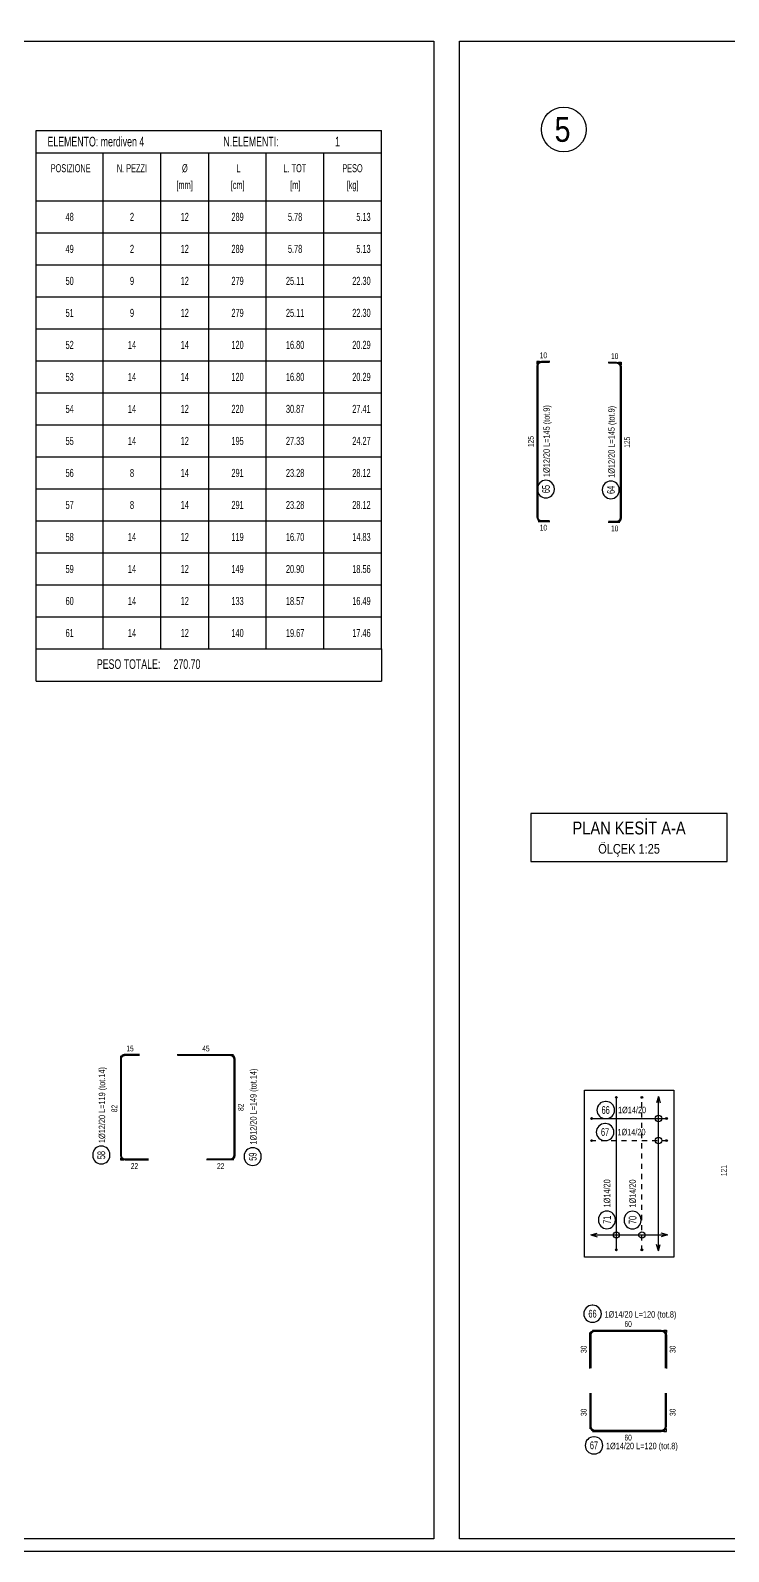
# Model space of a CAD drawing. Header units: metres. Extents: x 419734 to 420376, y 4564732 to 4565123.
# Drawn here: x 419857.15 to 419870.79, y 4564732.46 to 4564762.16 of the extents above; entities that cross this region are included whole.
import ezdxf
from ezdxf.enums import TextEntityAlignment as Align

# ---------------------------------------------------------------- set-up
doc = ezdxf.new("R2010")
doc.units = ezdxf.units.M
for name, pattern in [('CONTINUA', [0]), ('HIDDEN', [0.5, 0.3, -0.2]), ('PUNTEGGIATA2', [0.125, 0, -0.125])]:
    doc.linetypes.add(name, pattern=pattern)
for name, color, linetype in [("07-ENTITA' COPRENTE", 7, 'Continuous'), ('07-TITOLI', 4, 'CONTINUA'), ('07_Ferri', 7, 'Continuous'), ('07_Richiami', 7, 'Continuous'), ('07_Serie Barre', 7, 'Continuous'), ('07_TabellaFerri', 7, 'Continuous'), ('SW_MAGRONE', 2, 'Continuous'), ('SW_SOTTILE_02', 1, 'Continuous'), ('SW_TESTI', 2, 'Continuous'), ('SW_TXT_TESTI', 1, 'Continuous')]:
    doc.layers.add(name, color=color, linetype=linetype)
doc.layers.add('07_Poligonale', color=8, linetype='Continuous', plot=False)
doc.styles.add('ACA_1', font='ARIALN.TTF')
doc.styles.add('ACA_2', font='romans.shx', dxfattribs={"width": 0.8})
doc.styles.add('ITALFERR', font='romans.shx', dxfattribs={"width": 0.8})
doc.styles.add('SWS', font='ARIALN.TTF')

# ---------------------------------------------------------------- blocks, each defined once
blk = doc.blocks.new('*U1786')
at = {"layer": 'SW_TESTI', "color": 3, "style": 'ITALFERR', "width": 0.8}
for tag, p in [('EVENTUALE_1', (0, -0.6)), ('EVENTUALE_2', (0, -1.25))]:
    blk.add_attdef(tag, text='', height=0.3, dxfattribs=at).set_placement(p, align=Align.CENTER)
at = {"layer": 'SW_TESTI', "color": 2, "style": 'ITALFERR', "width": 0.8}
blk.add_attdef('EVENTUALE_3', text='', height=0.3, dxfattribs=at).set_placement((0, -1.9), align=Align.CENTER)
at = {"color": 255}
blk.add_wipeout([(-3.072, 1.5), (-3.072, 0), (3.072, 0), (3.072, 1.5)], dxfattribs=at).dxf.layer = "07-ENTITA' COPRENTE"
at = {"layer": 'SW_SOTTILE_02', "ltscale": 0.02}
blk.add_lwpolyline([(-3.072, 0), (3.072, 0), (3.072, 1.5), (-3.072, 1.5)], close=True, dxfattribs=at)
at = {"layer": 'SW_TESTI', "color": 3, "style": 'ITALFERR', "width": 0.8}
blk.add_attdef('TITOLO', text='', height=0.4, dxfattribs=at).set_placement((0, 0.85), align=Align.CENTER)
at = {"layer": 'SW_TESTI', "color": 2, "style": 'ITALFERR', "width": 0.8}
blk.add_attdef('SCALA', text='', height=0.3, dxfattribs=at).set_placement((0, 0.25), align=Align.CENTER)
blk = doc.blocks.new('STC_TCA_07148109001130212000102', base_point=(218.338, -197.665))
at = {"color": 0}
blk.add_lwpolyline([(218.271, -197.667, 1), (218.405, -197.667), (218.405, -197.662, 1), (218.271, -197.662), (218.271, -197.667)], format="xyb", dxfattribs=at)
blk = doc.blocks.new('STC_TCA_07148100130212000102', base_point=(11.118, 11.282))
at = {"color": 0}
blk.add_lwpolyline([(11.116, 11.348, 1), (11.116, 11.215), (11.121, 11.215, 1), (11.121, 11.348), (11.116, 11.348)], format="xyb", dxfattribs=at)
blk = doc.blocks.new('aca_tondino_serie_barre_1400147')
h = blk.add_hatch(color=7)
edge = h.paths.add_edge_path(flags=0)
edge.add_arc((0, 0), 0.007, 0, 360)
at = {"color": 0, "linetype": 'Continuous', "ltscale": 0.025}
blk.add_circle((0, 0), 0.007, dxfattribs=at)
blk = doc.blocks.new('aca_arrow2')
at = {"color": 0}
for q in [(-1.1, 0.32), (-1.1, -0.32)]:
    blk.add_line((0, 0), q, dxfattribs=at)
blk = doc.blocks.new('STC_TCA_07148109000130212000102', base_point=(15.756, 7.48))
at = {"color": 0}
blk.add_lwpolyline([(15.689, 7.477, 1), (15.822, 7.477), (15.822, 7.482, 1), (15.689, 7.482), (15.689, 7.477)], format="xyb", dxfattribs=at)
blk = doc.blocks.new('aca_distinta_ferri_top_no_titolo_nocode_noshape')
at = {"color": 0}
for p, q in [((0, -22), (0, 0)), ((0, 0), (108, 0)), ((108, -22), (108, 0)), ((0, -7), (108, -7)), ((21, -22), (21, -7)), ((39, -22), (39, -7)), ((54, -22), (54, -7)), ((72, -22), (72, -7)), ((90, -22), (90, -7)), ((0, -22), (108, -22))]:
    blk.add_line(p, q, dxfattribs=at)
at = {"style": 'ACA_2'}
for tag, p in [('ELEMENTO', (3.56, -3.5)), ('NUMEROE', (58.57, -3.5)), ('NELEM', (93.49, -3.5))]:
    blk.add_attdef(tag, text='', height=3, dxfattribs=at).set_placement(p, align=Align.MIDDLE_LEFT)
at = {"style": 'ACA_2', "flags": 8}
for tag, p in [('POSIZIONE', (10.82, -11.8)), ('N. PEZZI', (29.97, -11.8)), ('D', (46.52, -11.8)), ('L', (63.28, -11.8)), ('L. TOT', (80.93, -11.8)), ('PESO', (98.94, -11.8)), ('[mm]', (46.44, -17.04)), ('[cm]', (63.03, -17.04)), ('[m]', (81.08, -17.04)), ('[kg]', (98.99, -17.04))]:
    blk.add_attdef(tag, text='', height=2.5, dxfattribs=at).set_placement(p, align=Align.MIDDLE_CENTER)
blk = doc.blocks.new('aca_distinta_ferri_riga_nocode_noshape')
at = {"color": 0}
for p, q in [((0, -10), (0, 0)), ((21, -10), (21, 0)), ((39, -10), (39, 0)), ((54, -10), (54, 0)), ((72, -10), (72, 0)), ((90, -10), (90, 0)), ((108, -10), (108, 0)), ((0, -10), (108, -10))]:
    blk.add_line(p, q, dxfattribs=at)
at = {"style": 'ACA_1'}
for tag, p in [('POS', (10.5, -5)), ('NUM', (30, -5)), ('DIAM', (46.5, -5)), ('LUN', (63, -5)), ('LTOT', (81, -5))]:
    blk.add_attdef(tag, text='', height=2.5, dxfattribs=at).set_placement(p, align=Align.MIDDLE_CENTER)
blk.add_attdef('PESO', text='', height=2.5, dxfattribs=at).set_placement((104.61, -5), align=Align.MIDDLE_RIGHT)
blk = doc.blocks.new('aca_distinta_ferri_bottom_nocode_noshape')
at = {"color": 0}
for p, q in [((0, -10), (0, 0)), ((108, 0), (108, -10)), ((0, -10), (108, -10))]:
    blk.add_line(p, q, dxfattribs=at)
at = {"style": 'ACA_2'}
for tag, p in [('ETI-PESO', (38.86, -4.72)), ('PESOTOT', (104.24, -4.72))]:
    blk.add_attdef(tag, text='', height=3, dxfattribs=at).set_placement(p, align=Align.MIDDLE_RIGHT)
blk.add_attdef('PELE', text='', height=3, dxfattribs=at).set_placement((42.97, -4.72), align=Align.MIDDLE_LEFT)

msp = doc.modelspace()

# ---------------------------------------------------------------- linework, layer by layer
msp.add_lwpolyline([(419836.5135, 4564761.94753), (419865.02798, 4564761.94753), (419865.02798, 4564732.71003), (419836.5135, 4564732.71003)], close=True)
at = {"layer": '07_Ferri', "color": 7, "flags": 128}
for points in [[(419867.29501, 4564755.69679), (419867.13501, 4564755.69679, 0.41421356), (419867.04501, 4564755.60679), (419867.04501, 4564752.66027, 0.41421356), (419867.13501, 4564752.57027), (419867.29501, 4564752.57027)], [(419868.43877, 4564755.68179), (419868.59877, 4564755.68179, -0.41421356), (419868.68877, 4564755.59179), (419868.68877, 4564752.64527, -0.41421356), (419868.59877, 4564752.55527), (419868.43877, 4564752.55527)], [(419859.27941, 4564742.16361), (419858.99441, 4564742.16361, 0.41421356), (419858.90441, 4564742.07361), (419858.90441, 4564740.19611, 0.41421356), (419858.99441, 4564740.10611), (419859.45441, 4564740.10611)], [(419860.01383, 4564742.16361), (419861.04833, 4564742.16361, -0.41421356), (419861.13833, 4564742.07361), (419861.13833, 4564740.19611, -0.41421356), (419861.04833, 4564740.10611), (419860.58833, 4564740.10611)], [(419868.0772, 4564736.0347), (419868.0772, 4564736.6797, -0.41421356), (419868.1822, 4564736.7847), (419869.4722, 4564736.7847, -0.41421356), (419869.5772, 4564736.6797), (419869.5772, 4564736.0347)], [(419868.0772, 4564735.55423), (419868.0772, 4564734.90923, 0.41421356), (419868.1822, 4564734.80423), (419869.4722, 4564734.80423, 0.41421356), (419869.5772, 4564734.90923), (419869.5772, 4564735.55423)]]:
    msp.add_lwpolyline(points, format="xyb", dxfattribs=at)
at = {"layer": '07_Ferri', "color": 7, "ltscale": 0.025, "flags": 128}
for points, const_width in [([(419867.29501, 4564755.68179), (419867.13501, 4564755.68179, 0.41421356), (419867.06001, 4564755.60679), (419867.06001, 4564752.66027, 0.41421356), (419867.13501, 4564752.58527), (419867.29501, 4564752.58527)], 0.03), ([(419868.43877, 4564755.66679), (419868.59877, 4564755.66679, -0.41421356), (419868.67377, 4564755.59179), (419868.67377, 4564752.64527, -0.41421356), (419868.59877, 4564752.57027), (419868.43877, 4564752.57027)], 0.03), ([(419859.27941, 4564742.14861), (419858.99441, 4564742.14861, 0.41421356), (419858.91941, 4564742.07361), (419858.91941, 4564740.19611, 0.41421356), (419858.99441, 4564740.12111), (419859.45441, 4564740.12111)], 0.03), ([(419860.01383, 4564742.14861), (419861.04833, 4564742.14861, -0.41421356), (419861.12333, 4564742.07361), (419861.12333, 4564740.19611, -0.41421356), (419861.04833, 4564740.12111), (419860.58833, 4564740.12111)], 0.03), ([(419868.0947, 4564736.0347), (419868.0947, 4564736.6797, -0.41421356), (419868.1822, 4564736.7672), (419869.4722, 4564736.7672, -0.41421356), (419869.5597, 4564736.6797), (419869.5597, 4564736.0347)], 0.035), ([(419868.0947, 4564735.55423), (419868.0947, 4564734.90923, 0.41421356), (419868.1822, 4564734.82173), (419869.4722, 4564734.82173, 0.41421356), (419869.5597, 4564734.90923), (419869.5597, 4564735.55423)], 0.035)]:
    msp.add_lwpolyline(points, format="xyb", dxfattribs=dict(at, const_width=const_width))
at = {"layer": '07_Poligonale', "linetype": 'PUNTEGGIATA2', "ltscale": 0.025, "flags": 128}
for points in [[(419867.29501, 4564755.69679), (419867.04501, 4564755.69679), (419867.04501, 4564752.57027), (419867.29501, 4564752.57027)], [(419868.43877, 4564755.68179), (419868.68877, 4564755.68179), (419868.68877, 4564752.55527), (419868.43877, 4564752.55527)], [(419859.27941, 4564742.16361), (419858.90441, 4564742.16361), (419858.90441, 4564740.10611), (419859.45441, 4564740.10611)], [(419860.01383, 4564742.16361), (419861.13833, 4564742.16361), (419861.13833, 4564740.10611), (419860.58833, 4564740.10611)], [(419868.0772, 4564736.0347), (419868.0772, 4564736.7847), (419869.5772, 4564736.7847), (419869.5772, 4564736.0347)], [(419868.0772, 4564735.55423), (419868.0772, 4564734.80423), (419869.5772, 4564734.80423), (419869.5772, 4564735.55423)]]:
    msp.add_lwpolyline(points, dxfattribs=at)
at = {"layer": '07_Serie Barre', "color": 3, "linetype": 'Continuous', "ltscale": 0.025}
for p, q in [((419868.59637, 4564738.33308), (419868.59637, 4564741.34558)), ((419868.09637, 4564740.91523), (419869.59637, 4564740.91523))]:
    msp.add_line(p, q, dxfattribs=at)
at = {"layer": '07_Serie Barre', "color": 3, "linetype": 'HIDDEN', "ltscale": 0.25}
for p, q in [((419869.09637, 4564738.33308), (419869.09637, 4564741.34558)), ((419868.09637, 4564740.48487), (419869.59637, 4564740.48487))]:
    msp.add_line(p, q, dxfattribs=at)
at = {"layer": '07_Serie Barre', "color": 7, "flags": 128}
for points in [[(419869.41975, 4564738.33308), (419869.41975, 4564741.34558)], [(419868.09637, 4564738.64179), (419869.59637, 4564738.64179)]]:
    msp.add_lwpolyline(points, dxfattribs=at)
at = {"layer": '07_Serie Barre', "color": 7}
for centre in [(419869.41975, 4564740.91523), (419869.41975, 4564740.48487), (419868.59637, 4564738.64179), (419869.09637, 4564738.64179)]:
    msp.add_circle(centre, 0.0625, dxfattribs=at)
at = {"layer": 'SW_MAGRONE'}
msp.add_lwpolyline([(419867.97137, 4564738.20808), (419867.97137, 4564741.47058), (419869.72137, 4564741.47058), (419869.72137, 4564738.20808)], close=True, dxfattribs=at)
at = {"layer": 'SW_TXT_TESTI', "color": 1}
msp.add_circle((419867.569, 4564760.22684), 0.4375, dxfattribs=at)

# ---------------------------------------------------------------- block references
at = {"layer": '07-TITOLI'}
ref = msp.add_blockref('*U1786', (419868.84498, 4564745.93168), dxfattribs=dict(at, xscale=0.625, yscale=0.625, zscale=0.625))
ref.add_attrib('TITOLO', 'PLAN KESİT A-A', dxfattribs={"layer": 'SW_TESTI', "color": 3, "height": 0.25, "style": 'SWS'}).set_placement((419868.84498, 4564746.46293), align=Align.CENTER)
ref.add_attrib('SCALA', 'ÖLÇEK 1:25', dxfattribs={"layer": 'SW_TESTI', "height": 0.1875, "style": 'SWS'}).set_placement((419868.84498, 4564746.08793), align=Align.CENTER)
at = {"layer": '07_Ferri', "color": 7, "xscale": 2.5, "yscale": 2.5, "zscale": 2.5}
for name, p in [('STC_TCA_07148109000130212000102', (419867.22001, 4564753.20466)), ('STC_TCA_07148109000130212000102', (419868.48877, 4564753.18966)), ('STC_TCA_07148109001130212000102', (419858.53091, 4564740.20092)), ('STC_TCA_07148109001130212000102', (419861.48997, 4564740.17084)), ('STC_TCA_07148100130212000102', (419868.13001, 4564737.10379)), ('STC_TCA_07148100130212000102', (419868.1585, 4564734.53453))]:
    msp.add_blockref(name, p, dxfattribs=at)
at = {"layer": '07_Richiami', "color": 7, "xscale": 2.5, "yscale": 2.5, "zscale": 2.5}
for name, p in [('STC_TCA_07148100130212000102', (419868.38735, 4564741.08179)), ('STC_TCA_07148100130212000102', (419868.37577, 4564740.65143)), ('STC_TCA_07148109000130212000102', (419868.41368, 4564738.93794)), ('STC_TCA_07148109000130212000102', (419868.91368, 4564738.93444))]:
    msp.add_blockref(name, p, dxfattribs=at)
at = {"layer": '07_Serie Barre', "color": 4, "xscale": 2.5, "yscale": 2.5, "zscale": 2.5}
for p in [(419868.59637, 4564741.32808), (419869.09637, 4564741.32808), (419868.59637, 4564738.35058), (419869.09637, 4564738.35058)]:
    msp.add_blockref('aca_tondino_serie_barre_1400147', p, dxfattribs=at)
at = {"layer": '07_Serie Barre', "color": 7, "xscale": 0.1125, "yscale": 0.1125, "zscale": 0.1125}
for p, rotation in [((419869.41975, 4564741.34558), 90), ((419868.09637, 4564738.64179), 180), ((419869.41975, 4564738.33308), 270)]:
    msp.add_blockref('aca_arrow2', p, dxfattribs=dict(at, rotation=rotation))
at = {"layer": '07_Serie Barre', "color": 4, "xscale": 2.5, "yscale": 2.5, "zscale": 2.5, "rotation": 270}
for p in [(419868.11387, 4564740.91523), (419869.57887, 4564740.91523), (419868.11387, 4564740.48487), (419869.57887, 4564740.48487)]:
    msp.add_blockref('aca_tondino_serie_barre_1400147', p, dxfattribs=at)
at = {"layer": '07_Serie Barre', "color": 7, "xscale": 0.1125, "yscale": 0.1125, "zscale": 0.1125}
msp.add_blockref('aca_arrow2', (419869.59637, 4564738.64179), dxfattribs=at)
at = {"layer": '07_TabellaFerri'}
ref = msp.add_blockref('aca_distinta_ferri_top_no_titolo_nocode_noshape', (419857.25594, 4564760.20756), dxfattribs=dict(at, xscale=0.0625, yscale=0.0625, zscale=0.0625))
ref.add_attrib('ELEMENTO', 'ELEMENTO: merdiven 4', dxfattribs={"color": 3, "height": 0.1875, "style": 'ACA_1', "width": 0.8}).set_placement((419857.47864, 4564759.98881), align=Align.MIDDLE_LEFT)
ref.add_attrib('NUMEROE', 'N.ELEMENTI:', dxfattribs={"color": 3, "height": 0.1875, "style": 'ACA_1', "width": 0.8}).set_placement((419860.91658, 4564759.98881), align=Align.MIDDLE_LEFT)
ref.add_attrib('NELEM', '1', dxfattribs={"color": 3, "height": 0.1875, "style": 'ACA_1', "width": 0.8}).set_placement((419863.09927, 4564759.98881), align=Align.MIDDLE_LEFT)
ref.add_attrib('POSIZIONE', 'POSIZIONE', dxfattribs={"color": 3, "height": 0.15625, "style": 'ACA_1', "width": 0.8}).set_placement((419857.93217, 4564759.47003), align=Align.MIDDLE_CENTER)
ref.add_attrib('N. PEZZI', 'N. PEZZI', dxfattribs={"color": 3, "height": 0.15625, "style": 'ACA_1', "width": 0.8}).set_placement((419859.12878, 4564759.47003), align=Align.MIDDLE_CENTER)
ref.add_attrib('D', '%%c', dxfattribs={"color": 3, "height": 0.15625, "style": 'ACA_1', "width": 0.8}).set_placement((419860.16369, 4564759.47003), align=Align.MIDDLE_CENTER)
ref.add_attrib('[mm]', '[mm]', dxfattribs={"color": 3, "height": 0.15625, "style": 'ACA_1', "width": 0.8}).set_placement((419860.15814, 4564759.14281), align=Align.MIDDLE_CENTER)
ref.add_attrib('L', 'L', dxfattribs={"color": 3, "height": 0.15625, "style": 'ACA_1', "width": 0.8}).set_placement((419861.21076, 4564759.47003), align=Align.MIDDLE_CENTER)
ref.add_attrib('[cm]', '[cm]', dxfattribs={"color": 3, "height": 0.15625, "style": 'ACA_1', "width": 0.8}).set_placement((419861.19548, 4564759.14281), align=Align.MIDDLE_CENTER)
ref.add_attrib('[m]', '[m]', dxfattribs={"color": 3, "height": 0.15625, "style": 'ACA_1', "width": 0.8}).set_placement((419862.32345, 4564759.14281), align=Align.MIDDLE_CENTER)
ref.add_attrib('[kg]', '[kg]', dxfattribs={"color": 3, "height": 0.15625, "style": 'ACA_1', "width": 0.8}).set_placement((419863.44252, 4564759.14281), align=Align.MIDDLE_CENTER)
ref.add_attrib('PESO', 'PESO', dxfattribs={"color": 3, "height": 0.15625, "style": 'ACA_1', "width": 0.8}).set_placement((419863.43946, 4564759.47003), align=Align.MIDDLE_CENTER)
ref.add_attrib('L. TOT', 'L. TOT', dxfattribs={"color": 3, "height": 0.15625, "style": 'ACA_1', "width": 0.8}).set_placement((419862.31428, 4564759.47003), align=Align.MIDDLE_CENTER)
ref = msp.add_blockref('aca_distinta_ferri_riga_nocode_noshape', (419857.25594, 4564758.83256), dxfattribs=dict(at, xscale=0.0625, yscale=0.0625, zscale=0.0625))
ref.add_attrib('POS', '48', dxfattribs={"color": 2, "height": 0.15625, "style": 'ACA_1', "width": 0.8}).set_placement((419857.91219, 4564758.52006), align=Align.MIDDLE_CENTER)
ref.add_attrib('NUM', '2', dxfattribs={"color": 2, "height": 0.15625, "style": 'ACA_1', "width": 0.8}).set_placement((419859.13094, 4564758.52006), align=Align.MIDDLE_CENTER)
ref.add_attrib('DIAM', '12', dxfattribs={"color": 2, "height": 0.15625, "style": 'ACA_1', "width": 0.8}).set_placement((419860.16219, 4564758.52006), align=Align.MIDDLE_CENTER)
ref.add_attrib('LUN', '289', dxfattribs={"color": 2, "height": 0.15625, "style": 'ACA_1', "width": 0.8}).set_placement((419861.19344, 4564758.52006), align=Align.MIDDLE_CENTER)
ref.add_attrib('LTOT', '5.78', dxfattribs={"color": 2, "height": 0.15625, "style": 'ACA_1', "width": 0.8}).set_placement((419862.31844, 4564758.52006), align=Align.MIDDLE_CENTER)
ref.add_attrib('PESO', '5.13', dxfattribs={"color": 2, "height": 0.15625, "style": 'ACA_1', "width": 0.8}).set_placement((419863.79399, 4564758.52006), align=Align.MIDDLE_RIGHT)
ref = msp.add_blockref('aca_distinta_ferri_riga_nocode_noshape', (419857.25594, 4564758.20756), dxfattribs=dict(at, xscale=0.0625, yscale=0.0625, zscale=0.0625))
ref.add_attrib('POS', '49', dxfattribs={"color": 2, "height": 0.15625, "style": 'ACA_1', "width": 0.8}).set_placement((419857.91219, 4564757.89506), align=Align.MIDDLE_CENTER)
ref.add_attrib('NUM', '2', dxfattribs={"color": 2, "height": 0.15625, "style": 'ACA_1', "width": 0.8}).set_placement((419859.13094, 4564757.89506), align=Align.MIDDLE_CENTER)
ref.add_attrib('DIAM', '12', dxfattribs={"color": 2, "height": 0.15625, "style": 'ACA_1', "width": 0.8}).set_placement((419860.16219, 4564757.89506), align=Align.MIDDLE_CENTER)
ref.add_attrib('LUN', '289', dxfattribs={"color": 2, "height": 0.15625, "style": 'ACA_1', "width": 0.8}).set_placement((419861.19344, 4564757.89506), align=Align.MIDDLE_CENTER)
ref.add_attrib('LTOT', '5.78', dxfattribs={"color": 2, "height": 0.15625, "style": 'ACA_1', "width": 0.8}).set_placement((419862.31844, 4564757.89506), align=Align.MIDDLE_CENTER)
ref.add_attrib('PESO', '5.13', dxfattribs={"color": 2, "height": 0.15625, "style": 'ACA_1', "width": 0.8}).set_placement((419863.79399, 4564757.89506), align=Align.MIDDLE_RIGHT)
ref = msp.add_blockref('aca_distinta_ferri_riga_nocode_noshape', (419857.25594, 4564757.58256), dxfattribs=dict(at, xscale=0.0625, yscale=0.0625, zscale=0.0625))
ref.add_attrib('POS', '50', dxfattribs={"color": 2, "height": 0.15625, "style": 'ACA_1', "width": 0.8}).set_placement((419857.91219, 4564757.27006), align=Align.MIDDLE_CENTER)
ref.add_attrib('NUM', '9', dxfattribs={"color": 2, "height": 0.15625, "style": 'ACA_1', "width": 0.8}).set_placement((419859.13094, 4564757.27006), align=Align.MIDDLE_CENTER)
ref.add_attrib('DIAM', '12', dxfattribs={"color": 2, "height": 0.15625, "style": 'ACA_1', "width": 0.8}).set_placement((419860.16219, 4564757.27006), align=Align.MIDDLE_CENTER)
ref.add_attrib('LUN', '279', dxfattribs={"color": 2, "height": 0.15625, "style": 'ACA_1', "width": 0.8}).set_placement((419861.19344, 4564757.27006), align=Align.MIDDLE_CENTER)
ref.add_attrib('LTOT', '25.11', dxfattribs={"color": 2, "height": 0.15625, "style": 'ACA_1', "width": 0.8}).set_placement((419862.31844, 4564757.27006), align=Align.MIDDLE_CENTER)
ref.add_attrib('PESO', '22.30', dxfattribs={"color": 2, "height": 0.15625, "style": 'ACA_1', "width": 0.8}).set_placement((419863.79399, 4564757.27006), align=Align.MIDDLE_RIGHT)
ref = msp.add_blockref('aca_distinta_ferri_riga_nocode_noshape', (419857.25594, 4564756.95756), dxfattribs=dict(at, xscale=0.0625, yscale=0.0625, zscale=0.0625))
ref.add_attrib('POS', '51', dxfattribs={"color": 2, "height": 0.15625, "style": 'ACA_1', "width": 0.8}).set_placement((419857.91219, 4564756.64506), align=Align.MIDDLE_CENTER)
ref.add_attrib('NUM', '9', dxfattribs={"color": 2, "height": 0.15625, "style": 'ACA_1', "width": 0.8}).set_placement((419859.13094, 4564756.64506), align=Align.MIDDLE_CENTER)
ref.add_attrib('DIAM', '12', dxfattribs={"color": 2, "height": 0.15625, "style": 'ACA_1', "width": 0.8}).set_placement((419860.16219, 4564756.64506), align=Align.MIDDLE_CENTER)
ref.add_attrib('LUN', '279', dxfattribs={"color": 2, "height": 0.15625, "style": 'ACA_1', "width": 0.8}).set_placement((419861.19344, 4564756.64506), align=Align.MIDDLE_CENTER)
ref.add_attrib('LTOT', '25.11', dxfattribs={"color": 2, "height": 0.15625, "style": 'ACA_1', "width": 0.8}).set_placement((419862.31844, 4564756.64506), align=Align.MIDDLE_CENTER)
ref.add_attrib('PESO', '22.30', dxfattribs={"color": 2, "height": 0.15625, "style": 'ACA_1', "width": 0.8}).set_placement((419863.79399, 4564756.64506), align=Align.MIDDLE_RIGHT)
ref = msp.add_blockref('aca_distinta_ferri_riga_nocode_noshape', (419857.25594, 4564756.33256), dxfattribs=dict(at, xscale=0.0625, yscale=0.0625, zscale=0.0625))
ref.add_attrib('POS', '52', dxfattribs={"color": 2, "height": 0.15625, "style": 'ACA_1', "width": 0.8}).set_placement((419857.91219, 4564756.02006), align=Align.MIDDLE_CENTER)
ref.add_attrib('NUM', '14', dxfattribs={"color": 2, "height": 0.15625, "style": 'ACA_1', "width": 0.8}).set_placement((419859.13094, 4564756.02006), align=Align.MIDDLE_CENTER)
ref.add_attrib('DIAM', '14', dxfattribs={"color": 2, "height": 0.15625, "style": 'ACA_1', "width": 0.8}).set_placement((419860.16219, 4564756.02006), align=Align.MIDDLE_CENTER)
ref.add_attrib('LUN', '120', dxfattribs={"color": 2, "height": 0.15625, "style": 'ACA_1', "width": 0.8}).set_placement((419861.19344, 4564756.02006), align=Align.MIDDLE_CENTER)
ref.add_attrib('LTOT', '16.80', dxfattribs={"color": 2, "height": 0.15625, "style": 'ACA_1', "width": 0.8}).set_placement((419862.31844, 4564756.02006), align=Align.MIDDLE_CENTER)
ref.add_attrib('PESO', '20.29', dxfattribs={"color": 2, "height": 0.15625, "style": 'ACA_1', "width": 0.8}).set_placement((419863.79399, 4564756.02006), align=Align.MIDDLE_RIGHT)
ref = msp.add_blockref('aca_distinta_ferri_riga_nocode_noshape', (419857.25594, 4564755.70756), dxfattribs=dict(at, xscale=0.0625, yscale=0.0625, zscale=0.0625))
ref.add_attrib('POS', '53', dxfattribs={"color": 2, "height": 0.15625, "style": 'ACA_1', "width": 0.8}).set_placement((419857.91219, 4564755.39506), align=Align.MIDDLE_CENTER)
ref.add_attrib('NUM', '14', dxfattribs={"color": 2, "height": 0.15625, "style": 'ACA_1', "width": 0.8}).set_placement((419859.13094, 4564755.39506), align=Align.MIDDLE_CENTER)
ref.add_attrib('DIAM', '14', dxfattribs={"color": 2, "height": 0.15625, "style": 'ACA_1', "width": 0.8}).set_placement((419860.16219, 4564755.39506), align=Align.MIDDLE_CENTER)
ref.add_attrib('LUN', '120', dxfattribs={"color": 2, "height": 0.15625, "style": 'ACA_1', "width": 0.8}).set_placement((419861.19344, 4564755.39506), align=Align.MIDDLE_CENTER)
ref.add_attrib('LTOT', '16.80', dxfattribs={"color": 2, "height": 0.15625, "style": 'ACA_1', "width": 0.8}).set_placement((419862.31844, 4564755.39506), align=Align.MIDDLE_CENTER)
ref.add_attrib('PESO', '20.29', dxfattribs={"color": 2, "height": 0.15625, "style": 'ACA_1', "width": 0.8}).set_placement((419863.79399, 4564755.39506), align=Align.MIDDLE_RIGHT)
ref = msp.add_blockref('aca_distinta_ferri_riga_nocode_noshape', (419857.25594, 4564755.08256), dxfattribs=dict(at, xscale=0.0625, yscale=0.0625, zscale=0.0625))
ref.add_attrib('POS', '54', dxfattribs={"color": 2, "height": 0.15625, "style": 'ACA_1', "width": 0.8}).set_placement((419857.91219, 4564754.77006), align=Align.MIDDLE_CENTER)
ref.add_attrib('NUM', '14', dxfattribs={"color": 2, "height": 0.15625, "style": 'ACA_1', "width": 0.8}).set_placement((419859.13094, 4564754.77006), align=Align.MIDDLE_CENTER)
ref.add_attrib('DIAM', '12', dxfattribs={"color": 2, "height": 0.15625, "style": 'ACA_1', "width": 0.8}).set_placement((419860.16219, 4564754.77006), align=Align.MIDDLE_CENTER)
ref.add_attrib('LUN', '220', dxfattribs={"color": 2, "height": 0.15625, "style": 'ACA_1', "width": 0.8}).set_placement((419861.19344, 4564754.77006), align=Align.MIDDLE_CENTER)
ref.add_attrib('LTOT', '30.87', dxfattribs={"color": 2, "height": 0.15625, "style": 'ACA_1', "width": 0.8}).set_placement((419862.31844, 4564754.77006), align=Align.MIDDLE_CENTER)
ref.add_attrib('PESO', '27.41', dxfattribs={"color": 2, "height": 0.15625, "style": 'ACA_1', "width": 0.8}).set_placement((419863.79399, 4564754.77006), align=Align.MIDDLE_RIGHT)
ref = msp.add_blockref('aca_distinta_ferri_riga_nocode_noshape', (419857.25594, 4564754.45756), dxfattribs=dict(at, xscale=0.0625, yscale=0.0625, zscale=0.0625))
ref.add_attrib('POS', '55', dxfattribs={"color": 2, "height": 0.15625, "style": 'ACA_1', "width": 0.8}).set_placement((419857.91219, 4564754.14506), align=Align.MIDDLE_CENTER)
ref.add_attrib('NUM', '14', dxfattribs={"color": 2, "height": 0.15625, "style": 'ACA_1', "width": 0.8}).set_placement((419859.13094, 4564754.14506), align=Align.MIDDLE_CENTER)
ref.add_attrib('DIAM', '12', dxfattribs={"color": 2, "height": 0.15625, "style": 'ACA_1', "width": 0.8}).set_placement((419860.16219, 4564754.14506), align=Align.MIDDLE_CENTER)
ref.add_attrib('LUN', '195', dxfattribs={"color": 2, "height": 0.15625, "style": 'ACA_1', "width": 0.8}).set_placement((419861.19344, 4564754.14506), align=Align.MIDDLE_CENTER)
ref.add_attrib('LTOT', '27.33', dxfattribs={"color": 2, "height": 0.15625, "style": 'ACA_1', "width": 0.8}).set_placement((419862.31844, 4564754.14506), align=Align.MIDDLE_CENTER)
ref.add_attrib('PESO', '24.27', dxfattribs={"color": 2, "height": 0.15625, "style": 'ACA_1', "width": 0.8}).set_placement((419863.79399, 4564754.14506), align=Align.MIDDLE_RIGHT)
ref = msp.add_blockref('aca_distinta_ferri_riga_nocode_noshape', (419857.25594, 4564753.83256), dxfattribs=dict(at, xscale=0.0625, yscale=0.0625, zscale=0.0625))
ref.add_attrib('POS', '56', dxfattribs={"color": 2, "height": 0.15625, "style": 'ACA_1', "width": 0.8}).set_placement((419857.91219, 4564753.52006), align=Align.MIDDLE_CENTER)
ref.add_attrib('NUM', '8', dxfattribs={"color": 2, "height": 0.15625, "style": 'ACA_1', "width": 0.8}).set_placement((419859.13094, 4564753.52006), align=Align.MIDDLE_CENTER)
ref.add_attrib('DIAM', '14', dxfattribs={"color": 2, "height": 0.15625, "style": 'ACA_1', "width": 0.8}).set_placement((419860.16219, 4564753.52006), align=Align.MIDDLE_CENTER)
ref.add_attrib('LUN', '291', dxfattribs={"color": 2, "height": 0.15625, "style": 'ACA_1', "width": 0.8}).set_placement((419861.19344, 4564753.52006), align=Align.MIDDLE_CENTER)
ref.add_attrib('LTOT', '23.28', dxfattribs={"color": 2, "height": 0.15625, "style": 'ACA_1', "width": 0.8}).set_placement((419862.31844, 4564753.52006), align=Align.MIDDLE_CENTER)
ref.add_attrib('PESO', '28.12', dxfattribs={"color": 2, "height": 0.15625, "style": 'ACA_1', "width": 0.8}).set_placement((419863.79399, 4564753.52006), align=Align.MIDDLE_RIGHT)
ref = msp.add_blockref('aca_distinta_ferri_riga_nocode_noshape', (419857.25594, 4564753.20756), dxfattribs=dict(at, xscale=0.0625, yscale=0.0625, zscale=0.0625))
ref.add_attrib('POS', '57', dxfattribs={"color": 2, "height": 0.15625, "style": 'ACA_1', "width": 0.8}).set_placement((419857.91219, 4564752.89506), align=Align.MIDDLE_CENTER)
ref.add_attrib('NUM', '8', dxfattribs={"color": 2, "height": 0.15625, "style": 'ACA_1', "width": 0.8}).set_placement((419859.13094, 4564752.89506), align=Align.MIDDLE_CENTER)
ref.add_attrib('DIAM', '14', dxfattribs={"color": 2, "height": 0.15625, "style": 'ACA_1', "width": 0.8}).set_placement((419860.16219, 4564752.89506), align=Align.MIDDLE_CENTER)
ref.add_attrib('LUN', '291', dxfattribs={"color": 2, "height": 0.15625, "style": 'ACA_1', "width": 0.8}).set_placement((419861.19344, 4564752.89506), align=Align.MIDDLE_CENTER)
ref.add_attrib('LTOT', '23.28', dxfattribs={"color": 2, "height": 0.15625, "style": 'ACA_1', "width": 0.8}).set_placement((419862.31844, 4564752.89506), align=Align.MIDDLE_CENTER)
ref.add_attrib('PESO', '28.12', dxfattribs={"color": 2, "height": 0.15625, "style": 'ACA_1', "width": 0.8}).set_placement((419863.79399, 4564752.89506), align=Align.MIDDLE_RIGHT)
ref = msp.add_blockref('aca_distinta_ferri_riga_nocode_noshape', (419857.25594, 4564752.58256), dxfattribs=dict(at, xscale=0.0625, yscale=0.0625, zscale=0.0625))
ref.add_attrib('POS', '58', dxfattribs={"color": 2, "height": 0.15625, "style": 'ACA_1', "width": 0.8}).set_placement((419857.91219, 4564752.27006), align=Align.MIDDLE_CENTER)
ref.add_attrib('NUM', '14', dxfattribs={"color": 2, "height": 0.15625, "style": 'ACA_1', "width": 0.8}).set_placement((419859.13094, 4564752.27006), align=Align.MIDDLE_CENTER)
ref.add_attrib('DIAM', '12', dxfattribs={"color": 2, "height": 0.15625, "style": 'ACA_1', "width": 0.8}).set_placement((419860.16219, 4564752.27006), align=Align.MIDDLE_CENTER)
ref.add_attrib('LUN', '119', dxfattribs={"color": 2, "height": 0.15625, "style": 'ACA_1', "width": 0.8}).set_placement((419861.19344, 4564752.27006), align=Align.MIDDLE_CENTER)
ref.add_attrib('LTOT', '16.70', dxfattribs={"color": 2, "height": 0.15625, "style": 'ACA_1', "width": 0.8}).set_placement((419862.31844, 4564752.27006), align=Align.MIDDLE_CENTER)
ref.add_attrib('PESO', '14.83', dxfattribs={"color": 2, "height": 0.15625, "style": 'ACA_1', "width": 0.8}).set_placement((419863.79399, 4564752.27006), align=Align.MIDDLE_RIGHT)
ref = msp.add_blockref('aca_distinta_ferri_riga_nocode_noshape', (419857.25594, 4564751.95756), dxfattribs=dict(at, xscale=0.0625, yscale=0.0625, zscale=0.0625))
ref.add_attrib('POS', '59', dxfattribs={"color": 2, "height": 0.15625, "style": 'ACA_1', "width": 0.8}).set_placement((419857.91219, 4564751.64506), align=Align.MIDDLE_CENTER)
ref.add_attrib('NUM', '14', dxfattribs={"color": 2, "height": 0.15625, "style": 'ACA_1', "width": 0.8}).set_placement((419859.13094, 4564751.64506), align=Align.MIDDLE_CENTER)
ref.add_attrib('DIAM', '12', dxfattribs={"color": 2, "height": 0.15625, "style": 'ACA_1', "width": 0.8}).set_placement((419860.16219, 4564751.64506), align=Align.MIDDLE_CENTER)
ref.add_attrib('LUN', '149', dxfattribs={"color": 2, "height": 0.15625, "style": 'ACA_1', "width": 0.8}).set_placement((419861.19344, 4564751.64506), align=Align.MIDDLE_CENTER)
ref.add_attrib('LTOT', '20.90', dxfattribs={"color": 2, "height": 0.15625, "style": 'ACA_1', "width": 0.8}).set_placement((419862.31844, 4564751.64506), align=Align.MIDDLE_CENTER)
ref.add_attrib('PESO', '18.56', dxfattribs={"color": 2, "height": 0.15625, "style": 'ACA_1', "width": 0.8}).set_placement((419863.79399, 4564751.64506), align=Align.MIDDLE_RIGHT)
ref = msp.add_blockref('aca_distinta_ferri_riga_nocode_noshape', (419857.25594, 4564751.33256), dxfattribs=dict(at, xscale=0.0625, yscale=0.0625, zscale=0.0625))
ref.add_attrib('POS', '60', dxfattribs={"color": 2, "height": 0.15625, "style": 'ACA_1', "width": 0.8}).set_placement((419857.91219, 4564751.02006), align=Align.MIDDLE_CENTER)
ref.add_attrib('NUM', '14', dxfattribs={"color": 2, "height": 0.15625, "style": 'ACA_1', "width": 0.8}).set_placement((419859.13094, 4564751.02006), align=Align.MIDDLE_CENTER)
ref.add_attrib('DIAM', '12', dxfattribs={"color": 2, "height": 0.15625, "style": 'ACA_1', "width": 0.8}).set_placement((419860.16219, 4564751.02006), align=Align.MIDDLE_CENTER)
ref.add_attrib('LUN', '133', dxfattribs={"color": 2, "height": 0.15625, "style": 'ACA_1', "width": 0.8}).set_placement((419861.19344, 4564751.02006), align=Align.MIDDLE_CENTER)
ref.add_attrib('LTOT', '18.57', dxfattribs={"color": 2, "height": 0.15625, "style": 'ACA_1', "width": 0.8}).set_placement((419862.31844, 4564751.02006), align=Align.MIDDLE_CENTER)
ref.add_attrib('PESO', '16.49', dxfattribs={"color": 2, "height": 0.15625, "style": 'ACA_1', "width": 0.8}).set_placement((419863.79399, 4564751.02006), align=Align.MIDDLE_RIGHT)
ref = msp.add_blockref('aca_distinta_ferri_riga_nocode_noshape', (419857.25594, 4564750.70756), dxfattribs=dict(at, xscale=0.0625, yscale=0.0625, zscale=0.0625))
ref.add_attrib('POS', '61', dxfattribs={"color": 2, "height": 0.15625, "style": 'ACA_1', "width": 0.8}).set_placement((419857.91219, 4564750.39506), align=Align.MIDDLE_CENTER)
ref.add_attrib('NUM', '14', dxfattribs={"color": 2, "height": 0.15625, "style": 'ACA_1', "width": 0.8}).set_placement((419859.13094, 4564750.39506), align=Align.MIDDLE_CENTER)
ref.add_attrib('DIAM', '12', dxfattribs={"color": 2, "height": 0.15625, "style": 'ACA_1', "width": 0.8}).set_placement((419860.16219, 4564750.39506), align=Align.MIDDLE_CENTER)
ref.add_attrib('LUN', '140', dxfattribs={"color": 2, "height": 0.15625, "style": 'ACA_1', "width": 0.8}).set_placement((419861.19344, 4564750.39506), align=Align.MIDDLE_CENTER)
ref.add_attrib('LTOT', '19.67', dxfattribs={"color": 2, "height": 0.15625, "style": 'ACA_1', "width": 0.8}).set_placement((419862.31844, 4564750.39506), align=Align.MIDDLE_CENTER)
ref.add_attrib('PESO', '17.46', dxfattribs={"color": 2, "height": 0.15625, "style": 'ACA_1', "width": 0.8}).set_placement((419863.79399, 4564750.39506), align=Align.MIDDLE_RIGHT)
ref = msp.add_blockref('aca_distinta_ferri_bottom_nocode_noshape', (419857.25594, 4564750.08256), dxfattribs=dict(at, xscale=0.0625, yscale=0.0625, zscale=0.0625))
ref.add_attrib('ETI-PESO', 'PESO TOTALE:', dxfattribs={"color": 3, "height": 0.1875, "style": 'ACA_1', "width": 0.8}).set_placement((419859.68469, 4564749.78786), align=Align.MIDDLE_RIGHT)
ref.add_attrib('PELE', '270.70', dxfattribs={"color": 3, "height": 0.1875, "style": 'ACA_1', "width": 0.8}).set_placement((419859.94178, 4564749.78786), align=Align.MIDDLE_LEFT)

# ---------------------------------------------------------------- texts
at = {"layer": '07_Ferri', "color": 1, "style": 'ACA_1', "width": 0.8}
for s, p in [('10', (419867.17001, 4564755.81554)), ('10', (419868.56377, 4564755.80054)), ('10', (419867.17001, 4564752.45152)), ('10', (419868.56377, 4564752.43652)), ('15', (419859.09191, 4564742.28236)), ('45', (419860.57608, 4564742.28236)), ('22', (419859.17941, 4564739.98736)), ('22', (419860.86333, 4564739.98736)), ('60', (419868.8272, 4564736.90345)), ('60', (419868.8272, 4564734.68548))]:
    msp.add_text(s, height=0.1125, dxfattribs=at).set_placement(p, align=Align.MIDDLE_CENTER)
at = {"layer": '07_Ferri', "color": 2, "style": 'ACA_1', "width": 0.8}
for s, p in [('1%%c12/20 L=145 (tot.9)', (419867.29501, 4564753.43997)), ('1%%c12/20 L=145 (tot.9)', (419868.56377, 4564753.42497)), ('1%%c12/20 L=119 (tot.14)', (419858.60591, 4564740.43624)), ('1%%c12/20 L=149 (tot.14)', (419861.56497, 4564740.40615))]:
    msp.add_text(s, height=0.125, rotation=90, dxfattribs=at).set_placement(p)
at = {"layer": '07_Ferri', "color": 1, "style": 'ACA_1', "width": 0.8}
for s, p in [('125', (419866.92626, 4564754.13353)), ('125', (419868.80752, 4564754.11853)), ('82', (419858.78566, 4564741.10986)), ('82', (419861.25708, 4564741.13486)), ('121', (419870.69648, 4564739.89808)), ('30', (419867.95845, 4564736.4097)), ('30', (419869.69595, 4564736.4097)), ('30', (419867.95845, 4564735.17923)), ('30', (419869.69595, 4564735.17923))]:
    msp.add_text(s, height=0.1125, rotation=90, dxfattribs=at).set_placement(p, align=Align.MIDDLE_CENTER)
at = {"layer": '07_Ferri', "color": 3, "style": 'ACA_1', "width": 0.8}
for s, p in [('65', (419867.29501, 4564753.20466)), ('64', (419868.56377, 4564753.18966)), ('58', (419858.60591, 4564740.20092)), ('59', (419861.56497, 4564740.17084))]:
    msp.add_text(s, height=0.15, rotation=90, dxfattribs=at).set_placement(p, align=Align.CENTER)
for s, p in [('66', (419868.13001, 4564737.02879)), ('67', (419868.1585, 4564734.45953))]:
    msp.add_text(s, height=0.15, dxfattribs=at).set_placement(p, align=Align.CENTER)
at = {"layer": '07_Ferri', "color": 2, "style": 'ACA_1', "width": 0.8}
for p in [(419868.36533, 4564737.02879), (419868.39381, 4564734.45953)]:
    msp.add_text('1%%c14/20 L=120 (tot.8)', height=0.125, dxfattribs=at).set_placement(p)
at = {"layer": '07_Richiami', "color": 3, "style": 'ACA_1', "width": 0.8}
for s, p in [('66', (419868.38735, 4564741.08179)), ('67', (419868.37577, 4564740.65143))]:
    msp.add_text(s, height=0.15, dxfattribs=at).set_placement(p, align=Align.MIDDLE)
at = {"layer": '07_Richiami', "color": 2, "style": 'ACA_1', "width": 0.8}
for p in [(419868.62891, 4564741.08179), (419868.61733, 4564740.65143)]:
    msp.add_text('1%%c14/20', height=0.125, dxfattribs=at).set_placement(p, align=Align.MIDDLE_LEFT)
for p in [(419868.41368, 4564739.1795), (419868.91368, 4564739.17601)]:
    msp.add_text('1%%c14/20', height=0.125, rotation=90, dxfattribs=at).set_placement(p, align=Align.MIDDLE_LEFT)
at = {"layer": '07_Richiami', "color": 3, "style": 'ACA_1', "width": 0.8}
for s, p in [('71', (419868.41368, 4564738.93794)), ('70', (419868.91368, 4564738.93444))]:
    msp.add_text(s, height=0.15, rotation=90, dxfattribs=at).set_placement(p, align=Align.MIDDLE)
at = {"layer": 'SW_TXT_TESTI', "color": 4, "style": 'SWS'}
msp.add_text('5', height=0.4875, rotation=0.110239, dxfattribs=at).set_placement((419867.38987, 4564759.9846))

# ---------------------------------------------------------------- next in the draw order: linework, layer by layer
for points in [[(419806.37598, 4564791.86003), (419890.47598, 4564791.86003), (419890.47598, 4564732.46003), (419806.37598, 4564732.46003)], [(419865.52798, 4564761.94753), (419890.05098, 4564761.94753), (419890.05098, 4564732.71003), (419865.52798, 4564732.71003)]]:
    msp.add_lwpolyline(points, close=True)

doc.saveas('drawing.dxf')
